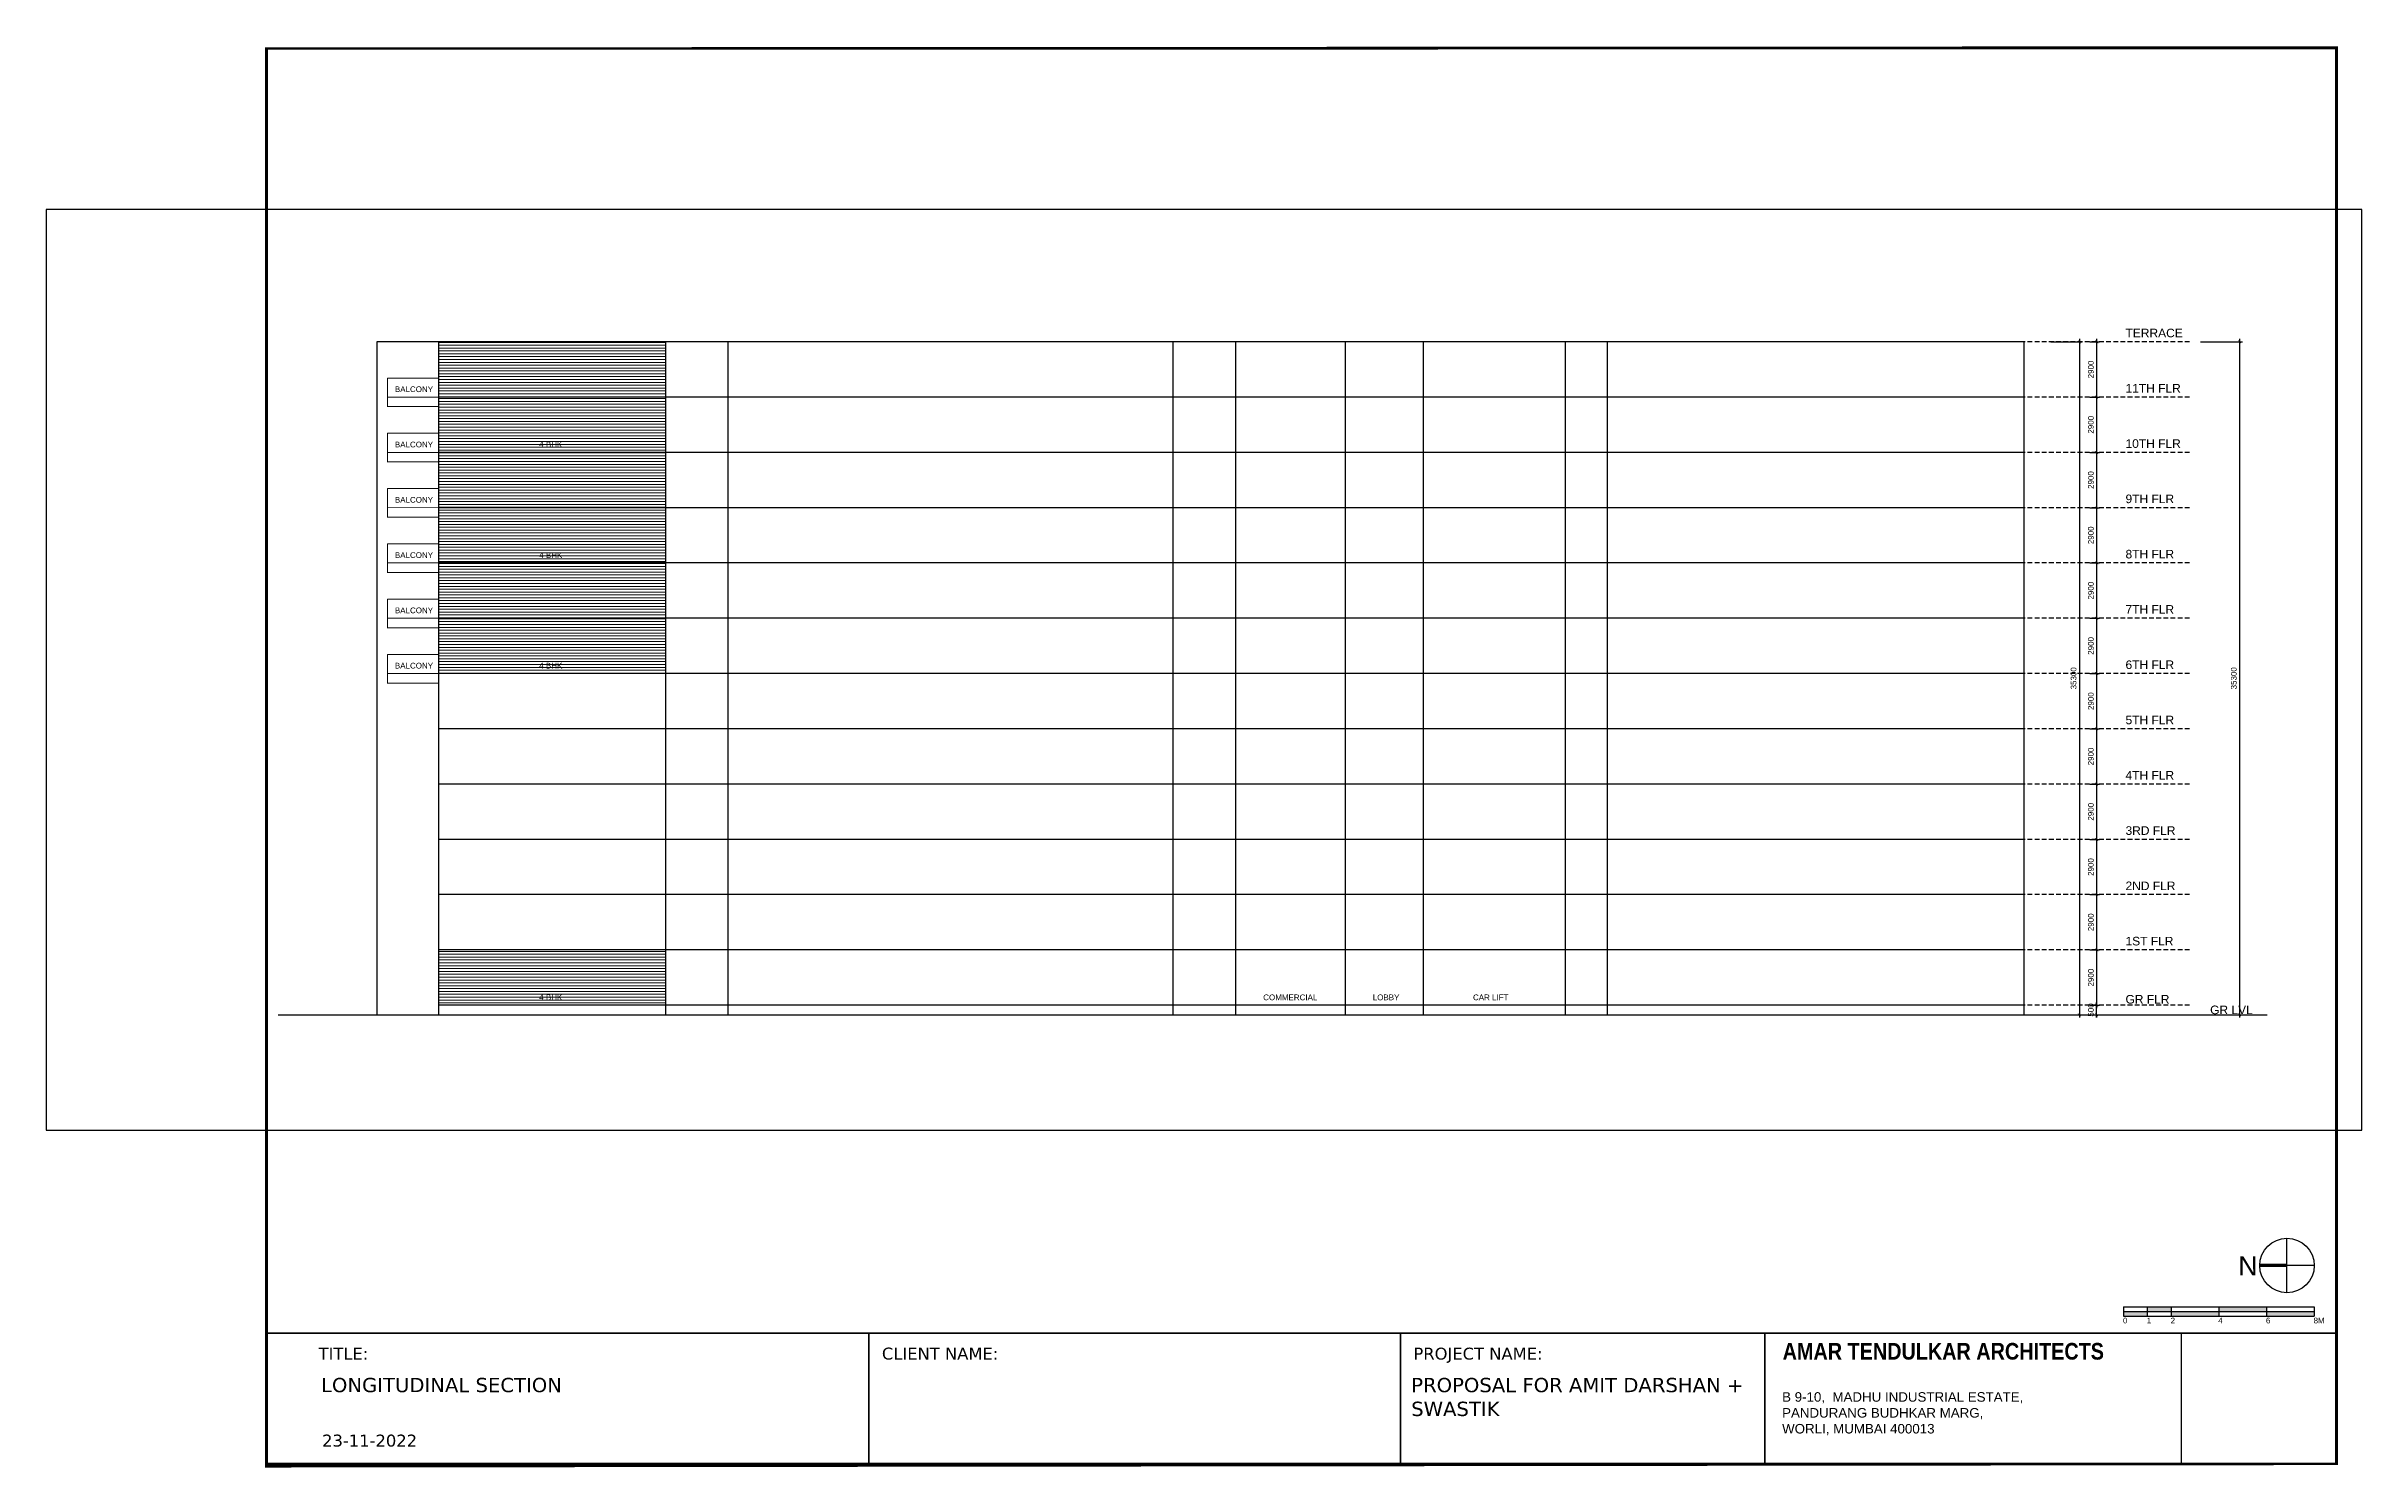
# Model space of a CAD drawing. Header units: inches. Extents: x 27644242 to 29005101, y -955243 to 216979.
# Drawn here: x 28678031 to 28799475, y -955243 to -880839 of the extents above; entities that cross this region are included whole.
import ezdxf

# ---------------------------------------------------------------- set-up
doc = ezdxf.new("R2010")
doc.units = ezdxf.units.IN
doc.header["$MEASUREMENT"] = 0
doc.header["$XCLIPFRAME"] = 0
doc.header["$PDMODE"] = 35
doc.linetypes.add('DASHED', pattern=[0.75, 0.5, -0.25])
doc.layers.get('Defpoints').update_dxf_attribs({"color": 8})
for name, color, linetype, lineweight in [('ATA_FORMAT', 7, 'Continuous', 50), ('PARKING BIG CAR', 8, 'Continuous', 15), ('WALL', 7, 'Continuous', 20)]:
    doc.layers.add(name, color=color, linetype=linetype, lineweight=lineweight)
doc.layers.add('ATA_FORMAT TEXT', color=7, linetype='Continuous')
doc.layers.add('text', color=7, linetype='Continuous')
doc.layers.add('BUA', color=2, linetype='Continuous', lineweight=30, plot=False)
doc.styles.add('AMITS', font='arial.ttf')
doc.styles.add('arial', font='arial.ttf')
doc.styles.add('Notes', font='arial.ttf', dxfattribs={"height": 3})
doc.styles.get("Standard").update_dxf_attribs({"font": 'swiss.ttf'})
doc.styles.add('WORKING', font='arial.ttf')
doc.dimstyles.new('DIM 300', dxfattribs={"dimtxt": 300, "dimasz": 150, "dimexe": 150, "dimexo": 150, "dimgap": 150, "dimtad": 1, "dimdec": 0, "dimzin": 0, "dimdsep": 46, "dimtxsty": 'AMITS', "dimblk": 'ARCHTICK', "dimcen": 0, "dimdle": 150, "dimclrd": 4, "dimclre": 4, "dimclrt": 6, "dimadec": 0, "dimazin": 0, "dimtfac": 1, "dimtdec": 0, "dimtix": 1, "dimtmove": 1, "dimatfit": 3, "dimfxl": 1, "dimtolj": 1, "dimtzin": 0, "dimlwd": -1, "dimlwe": -1, "dimarcsym": 0})
picture_1 = doc.add_image_def('image1.jpg', size_in_pixel=(796, 763))
pattern_1 = [(0, (-32983.92500684783, -1151768.646905348), (0, 150), [])]

# ---------------------------------------------------------------- blocks, each defined once
blk = doc.blocks.new('NORTH')
blk.add_hatch(color=256).paths.add_polyline_path([(313536.2000191541, 1906938.207708859), (313536.2000191541, 1906943.886641466, -0.01760348503420178), (313536.600019154, 1906943.886641466), (313536.600019154, 1906938.207708859), (313536.4000191541, 1906938.207708859)])
for p, q in [((313536.200019154, 1906938.207708861), (313536.200019154, 1906943.890162164)), ((313536.600019154, 1906938.207708861), (313536.600019154, 1906943.890162164)), ((313530.7175658499, 1906938.207708861), (313542.0824724581, 1906938.207708861)), ((313536.4000191542, 1906932.525255556), (313536.4000191541, 1906938.207708861))]:
    blk.add_line(p, q)
blk.add_circle((313536.4000191541, 1906938.207708861), 5.682453304156658)
blk = doc.blocks.new('SCALE BAR 1-200_cad-block.com')
at = {"layer": 'ATA_FORMAT TEXT'}
h = blk.add_hatch(color=256, dxfattribs=at)
h.dxf.hatch_style = 1
h.paths.add_polyline_path([(199.9999999999991, 1.13686837721616e-13), (149.9999999999982, 1.13686837721616e-13), (149.9999999999982, -4.999999999999886), (199.9999999999991, -4.999999999999886)])
h.paths.add_polyline_path([(149.9999999999982, 5.000000000000057), (99.99999999999818, 5.000000000000057), (99.99999999999818, 1.13686837721616e-13), (149.9999999999982, 1.13686837721616e-13)])
h.paths.add_polyline_path([(99.99999999999818, 1.13686837721616e-13), (49.99999999999909, 1.13686837721616e-13), (49.99999999999909, -4.999999999999886), (99.99999999999818, -4.999999999999886)])
h.paths.add_polyline_path([(49.99999999999909, 5.000000000000057), (24.99999999999818, 5.000000000000057), (24.99999999999818, 1.13686837721616e-13), (49.99999999999909, 1.13686837721616e-13)])
h.paths.add_polyline_path([(24.99999999999818, 1.13686837721616e-13), (-9.094947017729282e-13, 1.13686837721616e-13), (-9.094947017729282e-13, -4.999999999999886), (24.99999999999818, -4.999999999999886)])
for p, q in [((-9.094947017729282e-13, 5.000000000000057), (-9.094947017729282e-13, -4.999999999999886)), ((-9.094947017729282e-13, 5.000000000000057), (199.9999999999991, 5.000000000000057)), ((-9.094947017729282e-13, 1.13686837721616e-13), (99.99999999999818, 1.13686837721616e-13)), ((49.99999999999909, 5.000000000000057), (49.99999999999909, -4.999999999999886)), ((99.99999999999818, 5.000000000000057), (99.99999999999818, -4.999999999999886)), ((99.99999999999818, 5.000000000000057), (99.99999999999818, -4.999999999999886)), ((99.99999999999818, 5.000000000000057), (99.99999999999818, -4.999999999999886)), ((99.99999999999818, 5.000000000000057), (99.99999999999818, -4.999999999999886)), ((149.9999999999982, 5.000000000000057), (149.9999999999982, -4.999999999999886)), ((199.9999999999991, 5.000000000000057), (199.9999999999991, -4.999999999999886)), ((-9.094947017729282e-13, -4.999999999999886), (199.9999999999991, -4.999999999999886))]:
    blk.add_line(p, q, dxfattribs=at)
for points in [[(24.99999999999818, -4.999999999999886), (24.99999999999818, 5.000000000000057)], [(99.99999999999818, 1.13686837721616e-13), (199.9999999999991, 1.13686837721616e-13)]]:
    blk.add_lwpolyline(points, dxfattribs=at)
at = {"layer": 'ATA_FORMAT TEXT', "char_height": 5.999999999999999, "width": 11.21467780635343, "attachment_point": 1, "style": 'WORKING'}
for s, insert in [('0', (-0.6895203280473652, -6.470079134106527)), ('1', (24.31047967195354, -6.470079134106527)), ('2', (49.31047967195263, -6.470079134106527)), ('4', (99.31047967195354, -6.470079134106527)), ('6', (149.3104796719535, -6.470079134106527)), ('8', (199.3104796719535, -6.470079134106527)), ('M', (203.7874059020724, -6.486601814112646))]:
    blk.add_mtext(s, dxfattribs=dict(at, insert=insert))
blk = doc.blocks.new('_ARCHTICK')
at = {"color": 0, "linetype": 'ByBlock', "const_width": 0.15}
blk.add_lwpolyline([(-0.5, -0.5), (0.5, 0.5)], dxfattribs=at)
blk = doc.blocks.new('*D1523')
at = {"color": 4, "ltscale": 500}
for p, q in [((28785211.06811897, -928241.0328854437), (28785723.53014832, -928241.0328854437)), ((28785573.53014832, -928091.0328854437), (28785573.53014832, -931291.0328854437)), ((28785211.06811897, -931141.0328854437), (28785723.53014832, -931141.0328854437))]:
    blk.add_line(p, q, dxfattribs=at)
at = {"layer": 'Defpoints', "color": 0}
for p in [(28785061.06811897, -928241.0328854437), (28785061.06811897, -931141.0328854437), (28785573.53014832, -931141.0328854437)]:
    blk.add_point(p, dxfattribs=at)
at = {"color": 4, "linetype": 'ByBlock', "xscale": 150, "yscale": 150, "zscale": 150}
for p, rotation in [((28785573.53014832, -928241.0328854437), 90), ((28785573.53014832, -931141.0328854437), 270)]:
    blk.add_blockref('_ARCHTICK', p, dxfattribs=dict(at, rotation=rotation))
at = {"color": 6, "ltscale": 500, "insert": (28785270.35825201, -929691.0328854437), "char_height": 300, "attachment_point": 5, "rotation": 90, "style": 'AMITS'}
blk.add_mtext('\\A1;2900', dxfattribs=at)
blk = doc.blocks.new('*D1524')
at = {"color": 4, "ltscale": 500}
for p, q in [((28785211.06811897, -925341.0328854437), (28785723.53014832, -925341.0328854437)), ((28785573.53014832, -925191.0328854437), (28785573.53014832, -928391.0328854437)), ((28785211.06811897, -928241.0328854437), (28785723.53014832, -928241.0328854437))]:
    blk.add_line(p, q, dxfattribs=at)
at = {"layer": 'Defpoints', "color": 0}
for p in [(28785061.06811897, -925341.0328854437), (28785061.06811897, -928241.0328854437), (28785573.53014832, -928241.0328854437)]:
    blk.add_point(p, dxfattribs=at)
at = {"color": 4, "linetype": 'ByBlock', "xscale": 150, "yscale": 150, "zscale": 150}
for p, rotation in [((28785573.53014832, -925341.0328854437), 90), ((28785573.53014832, -928241.0328854437), 270)]:
    blk.add_blockref('_ARCHTICK', p, dxfattribs=dict(at, rotation=rotation))
at = {"color": 6, "ltscale": 500, "insert": (28785270.35825201, -926791.0328854437), "char_height": 300, "attachment_point": 5, "rotation": 90, "style": 'AMITS'}
blk.add_mtext('\\A1;2900', dxfattribs=at)
blk = doc.blocks.new('*D1525')
at = {"color": 4, "ltscale": 500}
for p, q in [((28785211.06811897, -922441.0328854437), (28785723.53014832, -922441.0328854437)), ((28785573.53014832, -922291.0328854437), (28785573.53014832, -925491.0328854437)), ((28785211.06811897, -925341.0328854437), (28785723.53014832, -925341.0328854437))]:
    blk.add_line(p, q, dxfattribs=at)
at = {"layer": 'Defpoints', "color": 0}
for p in [(28785061.06811897, -922441.0328854437), (28785061.06811897, -925341.0328854437), (28785573.53014832, -925341.0328854437)]:
    blk.add_point(p, dxfattribs=at)
at = {"color": 4, "linetype": 'ByBlock', "xscale": 150, "yscale": 150, "zscale": 150}
for p, rotation in [((28785573.53014832, -922441.0328854437), 90), ((28785573.53014832, -925341.0328854437), 270)]:
    blk.add_blockref('_ARCHTICK', p, dxfattribs=dict(at, rotation=rotation))
at = {"color": 6, "ltscale": 500, "insert": (28785270.35825201, -923891.0328854437), "char_height": 300, "attachment_point": 5, "rotation": 90, "style": 'AMITS'}
blk.add_mtext('\\A1;2900', dxfattribs=at)
blk = doc.blocks.new('*D1526')
at = {"color": 4, "ltscale": 500}
for p, q in [((28785211.06811897, -919541.0328854437), (28785723.53014832, -919541.0328854437)), ((28785573.53014832, -919391.0328854437), (28785573.53014832, -922591.0328854437)), ((28785211.06811897, -922441.0328854437), (28785723.53014832, -922441.0328854437))]:
    blk.add_line(p, q, dxfattribs=at)
at = {"layer": 'Defpoints', "color": 0}
for p in [(28785061.06811897, -919541.0328854437), (28785061.06811897, -922441.0328854437), (28785573.53014832, -922441.0328854437)]:
    blk.add_point(p, dxfattribs=at)
at = {"color": 4, "linetype": 'ByBlock', "xscale": 150, "yscale": 150, "zscale": 150}
for p, rotation in [((28785573.53014832, -919541.0328854437), 90), ((28785573.53014832, -922441.0328854437), 270)]:
    blk.add_blockref('_ARCHTICK', p, dxfattribs=dict(at, rotation=rotation))
at = {"color": 6, "ltscale": 500, "insert": (28785270.35825201, -920991.0328854437), "char_height": 300, "attachment_point": 5, "rotation": 90, "style": 'AMITS'}
blk.add_mtext('\\A1;2900', dxfattribs=at)
blk = doc.blocks.new('*D1527')
at = {"color": 4, "ltscale": 500}
for p, q in [((28785211.06811897, -916641.0328854437), (28785723.53014832, -916641.0328854437)), ((28785573.53014832, -916491.0328854437), (28785573.53014832, -919691.0328854437)), ((28785211.06811897, -919541.0328854437), (28785723.53014832, -919541.0328854437))]:
    blk.add_line(p, q, dxfattribs=at)
at = {"layer": 'Defpoints', "color": 0}
for p in [(28785061.06811897, -916641.0328854437), (28785061.06811897, -919541.0328854437), (28785573.53014832, -919541.0328854437)]:
    blk.add_point(p, dxfattribs=at)
at = {"color": 4, "linetype": 'ByBlock', "xscale": 150, "yscale": 150, "zscale": 150}
for p, rotation in [((28785573.53014832, -916641.0328854437), 90), ((28785573.53014832, -919541.0328854437), 270)]:
    blk.add_blockref('_ARCHTICK', p, dxfattribs=dict(at, rotation=rotation))
at = {"color": 6, "ltscale": 500, "insert": (28785270.35825201, -918091.0328854437), "char_height": 300, "attachment_point": 5, "rotation": 90, "style": 'AMITS'}
blk.add_mtext('\\A1;2900', dxfattribs=at)
blk = doc.blocks.new('*D1528')
at = {"color": 4, "ltscale": 500}
for p, q in [((28785211.06811897, -913741.0328854437), (28785723.53014832, -913741.0328854437)), ((28785573.53014832, -913591.0328854437), (28785573.53014832, -916791.0328854437)), ((28785211.06811897, -916641.0328854437), (28785723.53014832, -916641.0328854437))]:
    blk.add_line(p, q, dxfattribs=at)
at = {"layer": 'Defpoints', "color": 0}
for p in [(28785061.06811897, -913741.0328854437), (28785061.06811897, -916641.0328854437), (28785573.53014832, -916641.0328854437)]:
    blk.add_point(p, dxfattribs=at)
at = {"color": 4, "linetype": 'ByBlock', "xscale": 150, "yscale": 150, "zscale": 150}
for p, rotation in [((28785573.53014832, -913741.0328854437), 90), ((28785573.53014832, -916641.0328854437), 270)]:
    blk.add_blockref('_ARCHTICK', p, dxfattribs=dict(at, rotation=rotation))
at = {"color": 6, "ltscale": 500, "insert": (28785270.35825201, -915191.0328854437), "char_height": 300, "attachment_point": 5, "rotation": 90, "style": 'AMITS'}
blk.add_mtext('\\A1;2900', dxfattribs=at)
blk = doc.blocks.new('*D1529')
at = {"color": 4, "ltscale": 500}
for p, q in [((28785573.53014832, -910691.0328854437), (28785573.53014832, -913891.0328854437)), ((28785211.06811897, -910841.0328854437), (28785723.53014832, -910841.0328854437)), ((28785211.06811897, -913741.0328854437), (28785723.53014832, -913741.0328854437))]:
    blk.add_line(p, q, dxfattribs=at)
at = {"layer": 'Defpoints', "color": 0}
for p in [(28785061.06811897, -910841.0328854437), (28785061.06811897, -913741.0328854437), (28785573.53014832, -913741.0328854437)]:
    blk.add_point(p, dxfattribs=at)
at = {"color": 4, "linetype": 'ByBlock', "xscale": 150, "yscale": 150, "zscale": 150}
for p, rotation in [((28785573.53014832, -910841.0328854437), 90), ((28785573.53014832, -913741.0328854437), 270)]:
    blk.add_blockref('_ARCHTICK', p, dxfattribs=dict(at, rotation=rotation))
at = {"color": 6, "ltscale": 500, "insert": (28785270.35825201, -912291.0328854437), "char_height": 300, "attachment_point": 5, "rotation": 90, "style": 'AMITS'}
blk.add_mtext('\\A1;2900', dxfattribs=at)
blk = doc.blocks.new('*D1530')
at = {"color": 4, "ltscale": 500}
for p, q in [((28785211.06811897, -907941.0328854437), (28785723.53014832, -907941.0328854437)), ((28785573.53014832, -907791.0328854437), (28785573.53014832, -910991.0328854437)), ((28785211.06811897, -910841.0328854437), (28785723.53014832, -910841.0328854437))]:
    blk.add_line(p, q, dxfattribs=at)
at = {"layer": 'Defpoints', "color": 0}
for p in [(28785061.06811897, -907941.0328854437), (28785061.06811897, -910841.0328854437), (28785573.53014832, -910841.0328854437)]:
    blk.add_point(p, dxfattribs=at)
at = {"color": 4, "linetype": 'ByBlock', "xscale": 150, "yscale": 150, "zscale": 150}
for p, rotation in [((28785573.53014832, -907941.0328854437), 90), ((28785573.53014832, -910841.0328854437), 270)]:
    blk.add_blockref('_ARCHTICK', p, dxfattribs=dict(at, rotation=rotation))
at = {"color": 6, "ltscale": 500, "insert": (28785270.35825201, -909391.0328854437), "char_height": 300, "attachment_point": 5, "rotation": 90, "style": 'AMITS'}
blk.add_mtext('\\A1;2900', dxfattribs=at)
blk = doc.blocks.new('*D1531')
at = {"color": 4, "ltscale": 500}
for p, q in [((28785211.06811897, -905041.0328854437), (28785723.53014832, -905041.0328854437)), ((28785573.53014832, -904891.0328854437), (28785573.53014832, -908091.0328854437)), ((28785211.06811897, -907941.0328854437), (28785723.53014832, -907941.0328854437))]:
    blk.add_line(p, q, dxfattribs=at)
at = {"layer": 'Defpoints', "color": 0}
for p in [(28785061.06811897, -905041.0328854437), (28785061.06811897, -907941.0328854437), (28785573.53014832, -907941.0328854437)]:
    blk.add_point(p, dxfattribs=at)
at = {"color": 4, "linetype": 'ByBlock', "xscale": 150, "yscale": 150, "zscale": 150}
for p, rotation in [((28785573.53014832, -905041.0328854437), 90), ((28785573.53014832, -907941.0328854437), 270)]:
    blk.add_blockref('_ARCHTICK', p, dxfattribs=dict(at, rotation=rotation))
at = {"color": 6, "ltscale": 500, "insert": (28785270.35825201, -906491.0328854437), "char_height": 300, "attachment_point": 5, "rotation": 90, "style": 'AMITS'}
blk.add_mtext('\\A1;2900', dxfattribs=at)
blk = doc.blocks.new('*D1532')
at = {"color": 4, "ltscale": 500}
for p, q in [((28785211.06811897, -902141.0328854437), (28785723.53014832, -902141.0328854437)), ((28785573.53014832, -901991.0328854437), (28785573.53014832, -905191.0328854437)), ((28785211.06811897, -905041.0328854437), (28785723.53014832, -905041.0328854437))]:
    blk.add_line(p, q, dxfattribs=at)
at = {"layer": 'Defpoints', "color": 0}
for p in [(28785061.06811897, -902141.0328854437), (28785061.06811897, -905041.0328854437), (28785573.53014832, -905041.0328854437)]:
    blk.add_point(p, dxfattribs=at)
at = {"color": 4, "linetype": 'ByBlock', "xscale": 150, "yscale": 150, "zscale": 150}
for p, rotation in [((28785573.53014832, -902141.0328854437), 90), ((28785573.53014832, -905041.0328854437), 270)]:
    blk.add_blockref('_ARCHTICK', p, dxfattribs=dict(at, rotation=rotation))
at = {"color": 6, "ltscale": 500, "insert": (28785270.35825201, -903591.0328854437), "char_height": 300, "attachment_point": 5, "rotation": 90, "style": 'AMITS'}
blk.add_mtext('\\A1;2900', dxfattribs=at)
blk = doc.blocks.new('*D1533')
at = {"color": 4, "ltscale": 500}
for p, q in [((28785211.06811897, -899241.0328854437), (28785723.53014832, -899241.0328854437)), ((28785573.53014832, -899091.0328854437), (28785573.53014832, -902291.0328854437)), ((28785211.06811897, -902141.0328854437), (28785723.53014832, -902141.0328854437))]:
    blk.add_line(p, q, dxfattribs=at)
at = {"layer": 'Defpoints', "color": 0}
for p in [(28785061.06811897, -899241.0328854437), (28785061.06811897, -902141.0328854437), (28785573.53014832, -902141.0328854437)]:
    blk.add_point(p, dxfattribs=at)
at = {"color": 4, "linetype": 'ByBlock', "xscale": 150, "yscale": 150, "zscale": 150}
for p, rotation in [((28785573.53014832, -899241.0328854437), 90), ((28785573.53014832, -902141.0328854437), 270)]:
    blk.add_blockref('_ARCHTICK', p, dxfattribs=dict(at, rotation=rotation))
at = {"color": 6, "ltscale": 500, "insert": (28785270.35825201, -900691.0328854437), "char_height": 300, "attachment_point": 5, "rotation": 90, "style": 'AMITS'}
blk.add_mtext('\\A1;2900', dxfattribs=at)
blk = doc.blocks.new('*D1534')
at = {"color": 4, "ltscale": 500}
for p, q in [((28785573.53014832, -896191.0328854437), (28785573.53014832, -899391.0328854437)), ((28785211.06811897, -896341.0328854437), (28785723.53014832, -896341.0328854437)), ((28785211.06811897, -899241.0328854437), (28785723.53014832, -899241.0328854437))]:
    blk.add_line(p, q, dxfattribs=at)
at = {"layer": 'Defpoints', "color": 0}
for p in [(28785061.06811897, -896341.0328854437), (28785061.06811897, -899241.0328854437), (28785573.53014832, -899241.0328854437)]:
    blk.add_point(p, dxfattribs=at)
at = {"color": 4, "linetype": 'ByBlock', "xscale": 150, "yscale": 150, "zscale": 150}
for p, rotation in [((28785573.53014832, -896341.0328854437), 90), ((28785573.53014832, -899241.0328854437), 270)]:
    blk.add_blockref('_ARCHTICK', p, dxfattribs=dict(at, rotation=rotation))
at = {"color": 6, "ltscale": 500, "insert": (28785270.35825201, -897791.0328854437), "char_height": 300, "attachment_point": 5, "rotation": 90, "style": 'AMITS'}
blk.add_mtext('\\A1;2900', dxfattribs=at)
blk = doc.blocks.new('*D1535')
at = {"color": 4, "ltscale": 500}
for p, q in [((28785211.06811897, -931141.0328854437), (28785723.53014832, -931141.0328854437)), ((28785573.53014832, -931791.0328854437), (28785573.53014832, -930991.0328854437)), ((28785573.53014832, -931141.0328854437), (28785573.53014832, -930991.0328854437)), ((28785297.62394996, -931641.0328854437), (28785723.53014832, -931641.0328854437)), ((28785573.53014832, -931641.0328854437), (28785573.53014832, -931791.0328854437))]:
    blk.add_line(p, q, dxfattribs=at)
at = {"layer": 'Defpoints', "color": 0}
for p in [(28785061.06811897, -931141.0328854437), (28785573.53014832, -931141.0328854437), (28785147.62394996, -931641.0328854437)]:
    blk.add_point(p, dxfattribs=at)
at = {"color": 4, "linetype": 'ByBlock', "xscale": 150, "yscale": 150, "zscale": 150}
for p, rotation in [((28785573.53014832, -931141.0328854437), 270), ((28785573.53014832, -931641.0328854437), 90)]:
    blk.add_blockref('_ARCHTICK', p, dxfattribs=dict(at, rotation=rotation))
at = {"color": 6, "ltscale": 500, "insert": (28785270.35825201, -931391.0328854437), "char_height": 300, "attachment_point": 5, "rotation": 90, "style": 'AMITS'}
blk.add_mtext('\\A1;500', dxfattribs=at)
blk = doc.blocks.new('*D1536')
at = {"color": 4, "ltscale": 500}
for p, q in [((28784667.12394996, -896191.0328854432), (28784667.12394996, -931791.0328854437)), ((28783178.12394996, -896341.0328854432), (28784817.12394996, -896341.0328854432)), ((28783178.12394996, -931641.0328854437), (28784817.12394996, -931641.0328854437))]:
    blk.add_line(p, q, dxfattribs=at)
at = {"layer": 'Defpoints', "color": 0}
for p in [(28783028.12394996, -896341.0328854432), (28783028.12394996, -931641.0328854437), (28784667.12394996, -931641.0328854437)]:
    blk.add_point(p, dxfattribs=at)
at = {"color": 4, "linetype": 'ByBlock', "xscale": 150, "yscale": 150, "zscale": 150}
for p, rotation in [((28784667.12394996, -896341.0328854432), 90), ((28784667.12394996, -931641.0328854437), 270)]:
    blk.add_blockref('_ARCHTICK', p, dxfattribs=dict(at, rotation=rotation))
at = {"color": 6, "ltscale": 500, "insert": (28784363.84973441, -913991.0328854434), "char_height": 300, "attachment_point": 5, "rotation": 90, "style": 'AMITS'}
blk.add_mtext('\\A1;35300', dxfattribs=at)
blk = doc.blocks.new('*D1537')
at = {"layer": 'BUA', "color": 4, "ltscale": 500}
for p, q in [((28793071.64210717, -896191.0328854437), (28793071.64210717, -931791.0328854437)), ((28791011.6841087, -896341.0328854437), (28793221.64210717, -896341.0328854437)), ((28791011.6841087, -931641.0328854437), (28793221.64210717, -931641.0328854437))]:
    blk.add_line(p, q, dxfattribs=at)
at = {"layer": 'Defpoints', "color": 0}
for p in [(28790861.6841087, -896341.0328854437), (28790861.6841087, -931641.0328854437), (28793071.64210717, -931641.0328854437)]:
    blk.add_point(p, dxfattribs=at)
at = {"layer": 'BUA', "color": 4, "linetype": 'ByBlock', "xscale": 150, "yscale": 150, "zscale": 150}
for p, rotation in [((28793071.64210717, -896341.0328854437), 90), ((28793071.64210717, -931641.0328854437), 270)]:
    blk.add_blockref('_ARCHTICK', p, dxfattribs=dict(at, rotation=rotation))
at = {"layer": 'BUA', "color": 6, "ltscale": 500, "insert": (28792768.36789161, -913991.0328854437), "char_height": 300, "attachment_point": 5, "rotation": 90, "style": 'AMITS'}
blk.add_mtext('\\A1;35300', dxfattribs=at)

msp = doc.modelspace()

# ---------------------------------------------------------------- hatches: boundary and pattern name
at = {"layer": 'PARKING BIG CAR', "ltscale": 500}
h = msp.add_hatch(dxfattribs=at)
h.set_pattern_fill('LINE', color=242, scale=1200)
h.set_pattern_definition([(0, (-32983.92500684783, -1137268.646905348), (0, 150), [])])
h.paths.add_polyline_path([(28698600.42880306, -896341.0328854437), (28710500.42853903, -896341.0328854437), (28710500.42853903, -899241.0328854437), (28698600.42880306, -899241.0328854437)])
h = msp.add_hatch(dxfattribs=at)
h.set_pattern_fill('LINE', color=242, scale=1200)
h.set_pattern_definition(pattern_1)
h.paths.add_polyline_path([(28698600.42880306, -899241.0328854437), (28710500.42853903, -899241.0328854437), (28710500.42853903, -902141.0328854437), (28698600.42880306, -902141.0328854437)])
h = msp.add_hatch(dxfattribs=at)
h.set_pattern_fill('LINE', color=242, scale=1200)
h.set_pattern_definition([(0, (-32983.92500684783, -1143068.646905348), (0, 150), [])])
h.paths.add_polyline_path([(28698600.42880306, -902141.0328854437), (28710500.42853903, -902141.0328854437), (28710500.42853903, -905041.0328854437), (28698600.42880306, -905041.0328854437)])
h = msp.add_hatch(dxfattribs=at)
h.set_pattern_fill('LINE', color=242, scale=1200)
h.set_pattern_definition(pattern_1)
h.paths.add_polyline_path([(28698600.42880306, -905041.0328854437), (28710500.42853903, -905041.0328854437), (28710500.42853903, -907941.0328854437), (28698600.42880306, -907941.0328854437)])
h = msp.add_hatch(dxfattribs=at)
h.set_pattern_fill('LINE', color=242, scale=1200)
h.set_pattern_definition([(0, (-32983.92500684783, -1148868.646905348), (0, 150), [])])
h.paths.add_polyline_path([(28698600.42880306, -907941.0328854437), (28710500.42853903, -907941.0328854437), (28710500.42853903, -910841.0328854437), (28698600.42880306, -910841.0328854437)])
h = msp.add_hatch(dxfattribs=at)
h.set_pattern_fill('LINE', color=242, scale=1200)
h.set_pattern_definition(pattern_1)
h.paths.add_polyline_path([(28698600.42880306, -910841.0328854437), (28710500.42853903, -910841.0328854437), (28710500.42853903, -913741.0328854437), (28698600.42880306, -913741.0328854437)])
h = msp.add_hatch(dxfattribs=at)
h.set_pattern_fill('LINE', color=242, scale=1200)
h.set_pattern_definition([(0, (-32983.92500684783, -1163368.646905348), (0, 150), [])])
h.paths.add_polyline_path([(28698600.42880306, -928241.0328854437), (28710500.42853903, -928241.0328854437), (28710500.42853903, -931141.0328854437), (28698600.42880306, -931141.0328854437)])

# ---------------------------------------------------------------- linework, layer by layer
at = {"ltscale": 500}
for p, q in [((28698600.42880306, -896341.0328854437), (28698600.42880306, -931641.0328854437)), ((28781749.14336446, -896341.0328854437), (28698600.42880306, -896341.0328854437)), ((28710500.42853903, -896341.0328854437), (28710500.42853903, -931641.0328854437)), ((28713775.42862811, -896341.0328854437), (28713775.42862811, -931641.0328854437)), ((28737124.15999329, -896341.0328854437), (28737124.15999329, -931641.0328854437)), ((28740399.15999651, -896341.0328854437), (28740399.15999651, -931641.0328854437)), ((28746149.15948039, -896341.0328854437), (28746149.15948039, -931641.0328854437)), ((28750249.15661017, -896341.0328854437), (28750249.15661017, -931641.0328854437)), ((28757699.15661017, -896341.0328854437), (28757699.15661017, -931641.0328854437)), ((28759899.15059367, -896341.0328854437), (28759899.15059367, -931641.0328854437)), ((28781749.14336446, -896341.0328854437), (28781749.14336446, -931641.0328854437)), ((28781749.14336446, -899241.0328854437), (28698600.42880306, -899241.0328854437)), ((28781749.14336446, -902141.0328854437), (28698600.42880306, -902141.0328854437)), ((28781749.14336446, -905041.0328854437), (28698600.42880306, -905041.0328854437)), ((28781749.14336446, -907941.0328854437), (28698600.42880306, -907941.0328854437)), ((28781749.14336446, -910841.0328854437), (28698600.42880306, -910841.0328854437)), ((28781749.14336446, -913741.0328854437), (28698600.42880306, -913741.0328854437)), ((28781749.14336446, -916641.0328854437), (28698600.42880306, -916641.0328854437)), ((28781749.14336446, -919541.0328854437), (28698600.42880306, -919541.0328854437)), ((28781749.14336446, -922441.0328854437), (28698600.42880306, -922441.0328854437)), ((28781749.14336446, -925341.0328854437), (28698600.42880306, -925341.0328854437)), ((28781749.14336446, -928241.0328854437), (28698600.42880306, -928241.0328854437)), ((28781749.14336446, -931141.0328854437), (28698600.42880306, -931141.0328854437)), ((28690191.6003515, -931641.0328854437), (28794515.49032534, -931641.0328854437))]:
    msp.add_line(p, q, dxfattribs=at)
at = {"color": 8, "linetype": 'DASHED', "ltscale": 500}
for p, q in [((28790448.72360126, -896341.0328854432), (28781249.07949777, -896341.0328854432)), ((28790448.72360126, -899241.0328854432), (28781249.07949777, -899241.0328854432)), ((28790448.72360126, -902141.0328854432), (28781249.07949777, -902141.0328854432)), ((28790448.72360126, -905041.0328854432), (28781249.07949777, -905041.0328854432)), ((28790448.72360126, -907941.0328854432), (28781249.07949777, -907941.0328854432)), ((28790448.72360126, -910841.0328854432), (28781249.07949777, -910841.0328854432)), ((28790448.72360126, -913741.0328854432), (28781249.07949777, -913741.0328854432)), ((28790448.72360126, -916641.0328854432), (28781249.07949777, -916641.0328854432)), ((28790448.72360126, -919541.0328854432), (28781249.07949777, -919541.0328854432)), ((28790448.72360126, -922441.0328854432), (28781249.07949777, -922441.0328854432)), ((28790448.72360126, -925341.0328854432), (28781249.07949777, -925341.0328854432)), ((28790448.72360126, -928241.0328854432), (28781249.07949777, -928241.0328854432)), ((28790448.72360126, -931141.0328854432), (28781249.07949777, -931141.0328854432))]:
    msp.add_line(p, q, dxfattribs=at)
at = {"ltscale": 500}
msp.add_lwpolyline([(28698600.42880306, -896341.0328854437), (28695360.95924388, -896341.0328854437), (28695360.95924388, -931641.0328854437)], dxfattribs=at)
at = {"ltscale": 500, "const_width": 50}
msp.add_lwpolyline([(28698600.42880306, -931641.0328854437), (28698600.42880306, -931141.0328854437), (28781749.14336446, -931141.0328854437), (28781749.14336446, -931641.0328854437)], dxfattribs=at)
at = {"layer": 'ATA_FORMAT'}
for p, q in [((28798160.52800578, -948345.1711502317), (28689573.81142017, -948336.9475324834)), ((28721178.50421878, -948336.9880135963, -1.917575e-09), (28721178.16681072, -955166.1395813087, -1.917575e-09)), ((28749056.91274997, -948336.9880135963, -1.917575e-09), (28749056.57534286, -955166.1395813087, -1.917575e-09)), ((28768177.30025169, -948336.9880135963, -1.917575e-09), (28768176.96284458, -955166.1395813087, -1.917575e-09))]:
    msp.add_line(p, q, dxfattribs=at)
at = {"layer": 'Defpoints', "linetype": 'Continuous', "const_width": 154.4264220221692}
msp.add_lwpolyline([(28798160.52800769, -880916.1395706171), (28798160.52800578, -955166.1395705873), (28689573.81142017, -955166.1395682776), (28689573.81142208, -880916.1395683149)], close=True, dxfattribs=at)
at = {"layer": 'Defpoints', "color": 2, "ltscale": 500}
msp.add_lwpolyline([(28678030.57717234, -937700.769479978), (28799474.87554359, -937700.769479978), (28799474.87554359, -889405.5734194091), (28678030.57717234, -889405.5734194091)], close=True, dxfattribs=at)
at = {"layer": 'WALL', "color": 39, "ltscale": 500}
for points in [[(28695933.37850717, -899241.0328854437), (28695933.37850717, -898241.0328854437), (28698600.42880306, -898241.0328854437)], [(28695933.37850717, -902141.0328854437), (28695933.37850717, -901141.0328854437), (28698600.42880306, -901141.0328854437)], [(28695933.37850717, -905041.0328854437), (28695933.37850717, -904041.0328854437), (28698600.42880306, -904041.0328854437)], [(28695933.37850717, -907941.0328854437), (28695933.37850717, -906941.0328854437), (28698600.42880306, -906941.0328854437)], [(28695933.37850717, -910841.0328854437), (28695933.37850717, -909841.0328854437), (28698600.42880306, -909841.0328854437)], [(28695933.37850717, -913741.0328854437), (28695933.37850717, -912741.0328854437), (28698600.42880306, -912741.0328854437)]]:
    msp.add_lwpolyline(points, dxfattribs=at)
at = {"layer": 'WALL', "color": 39, "ltscale": 500, "const_width": 50}
for points in [[(28695933.37850717, -899741.0328854437), (28695933.37850717, -899241.0328854437), (28698600.42880306, -899241.0328854437), (28698600.42880306, -899741.0328854437), (28695933.37850717, -899741.0328854437)], [(28695933.37850717, -902641.0328854437), (28695933.37850717, -902141.0328854437), (28698600.42880306, -902141.0328854437), (28698600.42880306, -902641.0328854437), (28695933.37850717, -902641.0328854437)], [(28695933.37850717, -905541.0328854437), (28695933.37850717, -905041.0328854437), (28698600.42880306, -905041.0328854437), (28698600.42880306, -905541.0328854437), (28695933.37850717, -905541.0328854437)], [(28695933.37850717, -908441.0328854437), (28695933.37850717, -907941.0328854437), (28698600.42880306, -907941.0328854437), (28698600.42880306, -908441.0328854437), (28695933.37850717, -908441.0328854437)], [(28695933.37850717, -911341.0328854437), (28695933.37850717, -910841.0328854437), (28698600.42880306, -910841.0328854437), (28698600.42880306, -911341.0328854437), (28695933.37850717, -911341.0328854437)], [(28695933.37850717, -914241.0328854437), (28695933.37850717, -913741.0328854437), (28698600.42880306, -913741.0328854437), (28698600.42880306, -914241.0328854437), (28695933.37850717, -914241.0328854437)]]:
    msp.add_lwpolyline(points, dxfattribs=at)

# ---------------------------------------------------------------- block references
at = {"layer": 'ATA_FORMAT TEXT', "xscale": 251.7281605200075, "yscale": 251.7281605200077, "zscale": 251.7281605200075, "rotation": 89.99999999829525}
msp.add_blockref('NORTH', (508825604.0143088, -79870737.359278), dxfattribs=at)
at = {"layer": 'ATA_FORMAT TEXT', "xscale": 50.00000000000045, "yscale": 50.00000000000045, "zscale": 50.00000000000045}
msp.add_blockref('SCALE BAR 1-200_cad-block.com', (28786987.19830275, -947206.8642165), dxfattribs=at)

# ---------------------------------------------------------------- texts
at = {"layer": 'ATA_FORMAT TEXT', "insert": (28792999.40274805, -944309.7802992093, -1642.283168638189), "char_height": 1006.912642080031, "width": 698.187881861237, "attachment_point": 1, "style": 'Notes'}
msp.add_mtext('N', dxfattribs=at)
at = {"layer": 'ATA_FORMAT TEXT', "ltscale": 10, "attachment_point": 1, "rotation": 359.99716919179184}
for s, width, heights, insert, char_height in [('{\\fVerdana|b0|i0|c0|p34;TITLE:}', 43.03389641996762, [0], (28692313.52130863, -949102.1993922153, -1.917575e-09), 625), ('{\\fVerdana|b0|i0|c0|p34;CLIENT NAME:}', 9651.650664459914, [0], (28721857.74020549, -949102.2406739751, -1.917575e-09), 625), ('{\\fVerdana|b0|i0|c0|p34;PROJECT NAME:}', 9018.00198808685, [0], (28749736.14858409, -949105.3133506561, -1.917575e-09), 625), ('{\\W0.85;\\fArial|b1|i0|c0|p34;AMAR TENDULKAR ARCHITECTS}', 18866.82737044618, [0], (28769104.19773265, -948855.2155673364), 875), ('{\\fVerdana|b0|i0|c0|p34;LONGITUDINAL SECTION}', 22530.57236035541, [0], (28692438.52130863, -950688.2801141823, -1.917575e-09), 750), ('{\\fVerdana|b0|i0|c0|p34;PROPOSAL FOR AMIT DARSHAN + \\PSWASTIK}', 26143.05502451211, [3311.344637702859], (28749619.89166709, -950689.0288196066, -1.917575e-09), 750), ('{\\fVerdana|b0|i0|c0|p34;23-11-2022}', 25.6002801094013, [0], (28692496.5718362, -953666.2054754132, -1.917575e-09), 625)]:
    msp.add_mtext_dynamic_manual_height_columns(s, width=width, gutter_width=9.687955009770244, heights=heights, dxfattribs=dict(at, insert=insert, char_height=char_height))
at = {"layer": 'ATA_FORMAT TEXT', "ltscale": 10, "insert": (28769075.44565841, -951439.0376626337), "char_height": 500, "attachment_point": 1, "rotation": 359.99716919179184, "style": 'arial'}
msp.add_mtext_dynamic_manual_height_columns('B 9-10,  MADHU INDUSTRIAL ESTATE, \\PPANDURANG BUDHKAR MARG,\\PWORLI, MUMBAI 400013', width=16250.5163098909, gutter_width=9.687955009770244, heights=[0], dxfattribs=at)
at = {"layer": 'text', "ltscale": 100, "width": 5145.704037487507, "attachment_point": 1, "style": 'AMITS'}
for s, insert, char_height in [('TERRACE', (28787087.07797392, -895653.5733045114), 449.9999999999999), ('BALCONY', (28696313.55217432, -898678.1329978206), 300), ('11TH FLR', (28787087.07797392, -898553.5733045114), 449.9999999999999), ('BALCONY', (28696313.55217432, -901578.1329978206), 300), ('4 BHK', (28703883.84264942, -901578.1329978206), 300), ('10TH FLR', (28787087.07797392, -901453.5733045114), 449.9999999999999), ('BALCONY', (28696313.55217432, -904478.1329978206), 300), ('9TH FLR', (28787087.07797392, -904353.5733045114), 449.9999999999999), ('BALCONY', (28696313.55217432, -907378.1329978206), 300), ('4 BHK', (28703883.84264942, -907378.1329978206), 300), ('8TH FLR', (28787087.07797392, -907253.5733045114), 449.9999999999999), ('BALCONY', (28696313.55217432, -910278.1329978206), 300), ('7TH FLR', (28787087.07797392, -910153.5733045114), 449.9999999999999), ('BALCONY', (28696313.55217432, -913178.1329978206), 300), ('4 BHK', (28703883.84264942, -913178.1329978206), 300), ('6TH FLR', (28787087.07797392, -913053.5733045114), 449.9999999999999), ('5TH FLR', (28787087.07797392, -915953.5733045114), 449.9999999999999), ('4TH FLR', (28787087.07797392, -918853.5733045114), 449.9999999999999), ('3RD FLR', (28787087.07797392, -921753.5733045114), 449.9999999999999), ('2ND FLR', (28787087.07797392, -924653.5733045114), 449.9999999999999), ('1ST FLR', (28787087.07797392, -927553.5733045114), 449.9999999999999), ('4 BHK', (28703883.84264942, -930578.1329978206), 300), ('COMMERCIAL', (28741858.45950373, -930578.1329978206), 300), ('LOBBY', (28747605.13749596, -930578.1329978206), 300), ('CAR LIFT', (28752861.43229952, -930578.1329978206), 300), ('GR FLR', (28787087.07797392, -930603.5733045114), 449.9999999999999), ('GR LVL', (28791525.07418306, -931159.2593688408), 449.9999999999999)]:
    msp.add_mtext(s, dxfattribs=dict(at, insert=insert, char_height=char_height))

# ---------------------------------------------------------------- dimensions: what is measured, and where the dimension line sits
at = {"ltscale": 500}
for base, p1, p2, picture, middle in [((28784667.12394996, -931641.0328854437), (28783028.12394996, -896341.0328854432), (28783028.12394996, -931641.0328854437), '*D1536', (28784363.84973441, -913991.0328854434)), ((28785573.53014832, -899241.0328854437), (28785061.06811897, -896341.0328854437), (28785061.06811897, -899241.0328854437), '*D1534', (28785270.35825201, -897791.0328854437)), ((28785573.53014832, -902141.0328854437), (28785061.06811897, -899241.0328854437), (28785061.06811897, -902141.0328854437), '*D1533', (28785270.35825201, -900691.0328854437)), ((28785573.53014832, -905041.0328854437), (28785061.06811897, -902141.0328854437), (28785061.06811897, -905041.0328854437), '*D1532', (28785270.35825201, -903591.0328854437)), ((28785573.53014832, -907941.0328854437), (28785061.06811897, -905041.0328854437), (28785061.06811897, -907941.0328854437), '*D1531', (28785270.35825201, -906491.0328854437)), ((28785573.53014832, -910841.0328854437), (28785061.06811897, -907941.0328854437), (28785061.06811897, -910841.0328854437), '*D1530', (28785270.35825201, -909391.0328854437)), ((28785573.53014832, -913741.0328854437), (28785061.06811897, -910841.0328854437), (28785061.06811897, -913741.0328854437), '*D1529', (28785270.35825201, -912291.0328854437)), ((28785573.53014832, -916641.0328854437), (28785061.06811897, -913741.0328854437), (28785061.06811897, -916641.0328854437), '*D1528', (28785270.35825201, -915191.0328854437)), ((28785573.53014832, -919541.0328854437), (28785061.06811897, -916641.0328854437), (28785061.06811897, -919541.0328854437), '*D1527', (28785270.35825201, -918091.0328854437)), ((28785573.53014832, -922441.0328854437), (28785061.06811897, -919541.0328854437), (28785061.06811897, -922441.0328854437), '*D1526', (28785270.35825201, -920991.0328854437)), ((28785573.53014832, -925341.0328854437), (28785061.06811897, -922441.0328854437), (28785061.06811897, -925341.0328854437), '*D1525', (28785270.35825201, -923891.0328854437)), ((28785573.53014832, -928241.0328854437), (28785061.06811897, -925341.0328854437), (28785061.06811897, -928241.0328854437), '*D1524', (28785270.35825201, -926791.0328854437)), ((28785573.53014832, -931141.0328854437), (28785061.06811897, -928241.0328854437), (28785061.06811897, -931141.0328854437), '*D1523', (28785270.35825201, -929691.0328854437)), ((28785573.53014832, -931141.0328854437), (28785147.62394996, -931641.0328854437), (28785061.06811897, -931141.0328854437), '*D1535', (28785270.35825201, -931391.0328854437))]:
    dim = msp.add_linear_dim(base=base, p1=p1, p2=p2, angle=90, dimstyle='DIM 300', override={"dimpost": '\\X'}, dxfattribs=at)
    dim.commit()
    dim.dimension.update_dxf_attribs({"geometry": picture, "text_midpoint": middle})
at = {"layer": 'BUA', "ltscale": 500}
dim = msp.add_linear_dim(base=(28793071.64210717, -931641.0328854437), p1=(28790861.6841087, -896341.0328854437), p2=(28790861.6841087, -931641.0328854437), angle=90, dimstyle='DIM 300', override={"dimpost": '\\X'}, dxfattribs=at)
dim.commit()
dim.dimension.update_dxf_attribs({"geometry": '*D1537', "text_midpoint": (28792768.36789161, -913991.0328854437)})

# ---------------------------------------------------------------- pictures from other files: only their frames are drawn
at = {"layer": 'ATA_FORMAT TEXT', "color": 7, "true_color": 0xffffff}
image = msp.add_image(picture_1, insert=(28790012.1507879, -955411.9547283761), size_in_units=(8148.377217879786, 7810.56760960085), rotation=7.248840646235058e-14, dxfattribs=at)
image.set_boundary_path([(-0.500000000003638, 738.4867688631807), (795.5, 72.15889553325678)])

doc.saveas('drawing.dxf')
